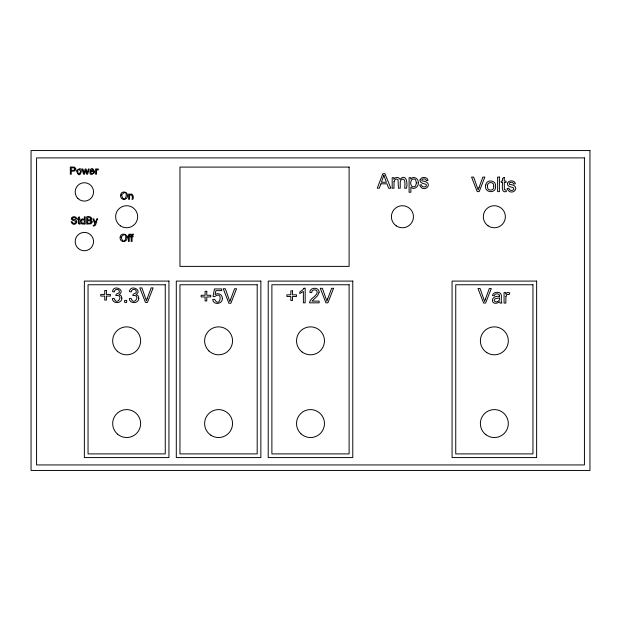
<?xml version="1.0" encoding="UTF-8"?>
<svg xmlns="http://www.w3.org/2000/svg" width="621" height="621" viewBox="0 0 621 621"><rect width="100%" height="100%" fill="white"/><g stroke="black" fill="none" stroke-linecap="round" stroke-linejoin="round"><path stroke-width="0.93" d="M94.516 171.59L90.588 171.823C90.371 173.593 93.111 174.338 93.569 172.537L94.485 172.646C86.583 180.043 90.433 161.631 94.516 171.59M499.525 295.914L499.509 296.38C489.131 295.06 490.947 307.542 499.664 301.767L500.021 303.064L501.884 303.064C500.014 299.997 503.305 294.478 499.431 292.615C496.885 291.816 492.958 292.359 492.492 295.542L494.238 295.782L495.123 294.214L496.986 293.772L499.012 294.377L499.525 295.914M394.04 181.487L393.97 188.217L392.185 188.217L392.185 177.684L393.784 177.684L393.784 179.166C395.057 176.993 398.977 176.744 399.947 179.29C406.413 172.894 407.857 183.645 406.452 188.217L404.682 188.217C404.845 185.772 406.15 176.48 400.964 179.733L400.227 182.1L400.227 188.217L398.441 188.217L398.007 179.593L396.578 178.995L395.181 179.391L394.04 181.487M121.576 195.033C125.426 207.81 129.812 185.407 121.576 195.033M121.111 237.152C124.968 249.929 129.347 227.527 121.111 237.152M96.527 170.93L96.496 174.229L95.603 174.229L95.603 168.966L96.402 168.966L96.402 169.758L97.241 168.889L98.46 169.129L98.157 169.96L96.969 169.944L96.527 170.93M499.509 298.437C500.285 301.511 494.774 303.498 494.091 300.238L495.038 298.81L499.509 297.785L499.509 298.437M505.921 296.465L505.851 303.064L504.066 303.064L504.066 292.538L505.673 292.538L505.673 294.129L507.349 292.39L509.787 292.871L509.173 294.533L506.814 294.494L505.921 296.465M76.701 170.915C80.156 182.954 84.945 162.12 76.701 170.915M485.801 184.988C483.208 192.72 496.528 194.458 495.566 186.207C496.427 180.098 486.352 178.84 485.801 184.988M222.357 298.352C223.001 304.228 213.104 305.516 212.716 299.469L214.587 299.314C220.013 309.475 223.669 289.658 214.711 296.628L213.034 296.411L214.439 288.944L221.674 288.944L221.674 290.651L215.867 290.651L215.083 294.556C217.979 292.212 222.644 294.665 222.357 298.352M75.871 169.059L74.924 170.915L71.283 171.272L71.283 174.229L70.32 174.229L70.32 166.964L74.66 167.158L75.871 169.059M80.699 220.703C79.83 222.846 82.772 225.547 84.371 223.42L84.371 224.08L85.201 224.08L85.201 216.814L84.316 216.814L84.316 219.423L82.244 218.786L80.699 220.703M121.871 298.134C122.089 303.739 112.595 304.267 112.354 298.585L114.14 298.352C116.694 306.859 124.712 294.214 115.879 295.542C115.289 292.864 120.738 294.214 119.162 290.667C118.075 288.276 114.28 289.347 114.318 291.917L112.533 291.598C113.232 283.968 126.032 290.046 119.154 294.548L121.157 295.782L121.871 298.134M138.809 298.134C139.026 303.739 129.533 304.267 129.292 298.585L131.078 298.352C133.624 306.859 141.642 294.214 132.816 295.542C132.226 292.864 137.676 294.214 136.1 290.667C135.013 288.276 131.217 289.347 131.256 291.917L129.471 291.598C130.162 283.968 142.97 290.046 136.092 294.548L138.095 295.782L138.809 298.134M418.243 182.877C418.919 186.758 413.71 190.484 410.885 187.131L410.885 192.254L409.099 192.254L409.099 177.684L410.729 177.684L410.729 179.058C413.307 175.332 418.996 178.786 418.243 182.877M319.109 292.274L317.564 295.767L311.998 301.115L319.124 301.115L319.124 302.831L309.522 302.831C309.949 297.995 316.469 296.861 317.277 292.235C317.246 288.711 311.315 289.114 311.688 292.631L309.856 292.444C309.724 286.995 319.178 286.817 319.109 292.274M127.491 195.693C128.019 199.884 121.312 200.831 120.645 196.71A4.952 4.952 0 0 1 120.777 194.163C121.91 190.453 127.996 191.804 127.491 195.693M127.026 237.82C127.553 242.011 120.847 242.951 120.179 238.837A4.952 4.952 0 0 1 120.319 236.29C121.444 232.572 127.53 233.931 127.026 237.82M129.292 235.289L129.253 236.174L130.278 236.174L130.278 236.873L129.253 236.873L129.253 241.445L128.361 241.445L128.361 236.873L127.577 236.873L127.577 236.174L128.361 236.174L128.912 234.264L130.658 234.14L130.519 234.917L129.292 235.289M132.118 235.289L132.071 236.174L133.096 236.174L133.096 236.873L132.071 236.873L132.071 241.445L131.186 241.445L131.186 236.873L130.394 236.873L130.394 236.174L131.186 236.174L131.73 234.264L133.476 234.14L133.344 234.917L132.118 235.289M81.654 220.548L81.98 222.97L82.989 223.467L83.982 222.993L84.386 221.534L83.975 219.943L82.399 219.562L81.654 220.548M91.171 221.976L90.107 223.195L87.639 223.226L87.639 220.727L90.387 220.851L91.171 221.976M92.172 221.976L91.062 223.808L86.676 224.08L86.676 216.814C88.85 215.495 93.918 217.948 90.798 220.214L91.815 220.874L92.172 221.976M416.419 182.861L415.573 185.982L414.642 186.735L412.453 186.742C409.961 185.167 410.108 180.695 412.538 179.112L414.681 179.096L415.589 179.849L416.419 182.861M420.06 179.803C419.361 183.265 423.817 183.482 426.068 184.359L426.448 185.943C425.214 187.752 421.62 187.169 421.449 184.794L419.68 185.074C423.879 194.583 435.523 182.24 421.923 180.897L421.838 179.764C422.948 178.367 426.014 178.623 426.285 180.641L428.032 180.4C427.628 176.643 421.131 176.387 420.06 179.803M507.473 183.211C506.775 186.673 511.23 186.89 513.482 187.767L513.862 189.351C512.628 191.159 509.034 190.577 508.863 188.202L507.093 188.481C511.293 197.99 522.936 185.648 509.336 184.305L509.251 183.172C510.361 181.774 513.427 182.031 513.699 184.049L515.446 183.808C515.042 180.051 508.545 179.795 507.473 183.211M129.61 195.592L129.51 199.318L128.617 199.318L128.617 194.055L129.416 194.055L129.416 194.8C132.149 191.881 134.322 196.927 132.894 199.318L132.001 199.318C133.135 197.672 131.675 192.743 129.61 195.592M80.668 171.567C76.895 179.422 76.709 163.866 80.668 171.567M493.726 186.3C494.696 191.369 486.631 191.439 487.532 186.362C486.616 181.363 494.572 181.301 493.726 186.3M90.868 218.786L90.13 219.787L87.639 219.873L87.639 217.676L90.2 217.777L90.868 218.786M71.508 218.165C70.763 221.239 75.444 219.974 76.01 222.108C75.677 224.041 72.09 223.63 72.059 221.666L71.151 221.751C73.806 228.675 81.413 219.593 72.641 219.275L72.455 218.212L74.023 217.536L75.296 217.893L75.793 218.934L76.717 218.864C76.647 216.287 72.347 215.891 71.508 218.165M74.877 169.091L73.961 170.333L71.283 170.418L71.283 167.817L74.039 167.88L74.877 169.091M90.775 170.472L90.635 171.093L93.577 171.093L92.459 169.611L90.775 170.472M84.332 172.048L84.06 173.135L82.911 168.966L81.988 168.966L83.602 174.229L84.534 174.229L85.597 170.177L86.637 174.229L87.569 174.229L89.214 168.966L88.345 168.966L87.142 173.026L86.086 168.966L85.17 168.966L84.332 172.048M383.848 175.207L381.465 182.248L386.394 182.248L383.848 175.207M95.681 221.891L95.316 223.086L93.833 218.817L92.871 218.817L94.873 224.096L94.229 225.252L93.243 225.276L93.336 226.114C96.775 226.51 96.007 220.509 97.699 218.817L96.806 218.817L95.681 221.891M147.231 298.445L146.447 300.828L141.906 287.888L139.826 287.888L145.454 302.427L147.425 302.427L153.123 287.888L151.159 287.888L147.231 298.445M230.663 299.306L229.879 301.682L225.338 288.742L223.257 288.742L228.885 303.281L230.865 303.281L236.554 288.742L234.591 288.742L230.663 299.306M327.694 298.856L326.91 301.239L322.369 288.299L320.289 288.299L325.924 302.831L327.896 302.831L333.586 288.299L331.622 288.299L327.694 298.856M478.977 187.651L478.193 190.026L473.652 177.086L471.564 177.086L477.2 191.625L479.171 191.625L484.861 177.086L482.897 177.086L478.977 187.651M485.405 299.089L484.621 301.472L480.08 288.532L477.991 288.532L483.627 303.064L485.599 303.064L491.289 288.532L489.325 288.532L485.405 299.089M380.914 183.816L379.315 188.217L377.273 188.217L382.854 173.678L384.927 173.678L390.873 188.217L388.684 188.217L386.992 183.816L380.914 183.816M304.026 288.237L302.435 290.178L299.819 291.886L299.819 293.609L303.39 291.459L303.39 302.831L305.175 302.831L305.175 288.237L304.026 288.237M79.185 216.977L78.3 217.513L78.3 218.817L77.648 218.817L77.648 219.516L78.3 219.516L78.409 223.599L79.542 224.15L80.218 224.072L80.086 223.288L79.232 223.079L79.185 219.516L80.086 219.516L80.086 218.817L79.185 218.817L79.185 216.977M504.268 177.412L502.498 178.483L502.498 181.091L501.186 181.091L501.186 182.481L502.498 182.481C502.637 185.337 500.751 193.24 506.325 191.602L506.068 190.026L504.368 189.622L504.268 182.481L506.068 182.481L506.068 181.091L504.268 181.091L504.268 177.412M589.95 150.554L31.05 150.554L31.05 470.446L589.95 470.446L589.95 150.554M584.431 157.905L36.569 157.905L36.569 464.935L584.431 464.935L584.431 157.905M349.111 167.096L179.966 167.096L179.966 266.378L349.111 266.378L349.111 167.096M499.4 177.086L497.615 177.086L497.615 191.625L499.4 191.625L499.4 177.086M168.935 281.088L84.363 281.088L84.363 457.576L168.935 457.576L168.935 281.088M260.859 281.088L176.294 281.088L176.294 457.576L260.859 457.576L260.859 281.088M352.782 281.088L268.218 281.088L268.218 457.576L352.782 457.576L352.782 281.088M536.637 281.088L452.065 281.088L452.065 457.576L536.637 457.576L536.637 281.088M165.256 284.76L88.042 284.76L88.042 453.904L165.256 453.904L165.256 284.76M257.187 284.76L179.966 284.76L179.966 453.904L257.187 453.904L257.187 284.76M349.111 284.76L271.889 284.76L271.889 453.904L349.111 453.904L349.111 284.76M532.958 284.76L455.744 284.76L455.744 453.904L532.958 453.904L532.958 284.76M106.416 290.465L104.732 290.465L104.732 294.424L100.773 294.424L100.773 296.085L104.732 296.085L104.732 300.075L106.416 300.075L106.416 296.085L110.375 296.085L110.375 294.424L106.416 294.424L106.416 290.465M292.522 290.876L290.838 290.876L290.838 294.828L286.879 294.828L286.879 296.496L290.838 296.496L290.838 300.486L292.522 300.486L292.522 296.496L296.481 296.496L296.481 294.828L292.522 294.828L292.522 290.876M206.785 291.319L205.101 291.319L205.101 295.278L201.142 295.278L201.142 296.947L205.101 296.947L205.101 300.929L206.785 300.929L206.785 296.947L210.744 296.947L210.744 295.278L206.785 295.278L206.785 291.319M126.676 300.393L124.642 300.393L124.642 302.427L126.676 302.427L126.676 300.393M485.917 434.708A13.973 13.973 0 0 0 508.211 425.3A13.973 13.973 0 0 0 488.913 410.691A13.973 13.973 0 0 0 485.917 434.708M120.482 225.881A11.031 11.031 0 0 0 137.652 217.505A11.031 11.031 0 0 0 121.817 206.824A11.031 11.031 0 0 0 120.482 225.881M77.866 198.417A9.191 9.191 0 0 0 93.243 194.295A9.191 9.191 0 0 0 81.988 183.04A9.191 9.191 0 0 0 77.866 198.417M78.37 248.524A9.191 9.191 0 0 0 93.398 243.261A9.191 9.191 0 0 0 81.328 232.883A9.191 9.191 0 0 0 78.37 248.524M488.106 225.834A11.031 11.031 0 0 0 505.347 217.598A11.031 11.031 0 0 0 489.596 206.785A11.031 11.031 0 0 0 488.106 225.834M396.206 225.85A11.031 11.031 0 0 0 413.423 217.56A11.031 11.031 0 0 0 397.642 206.801A11.031 11.031 0 0 0 396.206 225.85M486.794 352.588A13.973 13.973 0 0 0 508.304 341.503A13.973 13.973 0 0 0 487.951 328.416A13.973 13.973 0 0 0 486.794 352.588M302.039 351.952A13.973 13.973 0 0 0 324.364 342.606A13.973 13.973 0 0 0 305.105 327.95A13.973 13.973 0 0 0 302.039 351.952M300.913 433.73A13.973 13.973 0 0 0 324.092 426.79A13.973 13.973 0 0 0 306.495 410.178A13.973 13.973 0 0 0 300.913 433.73M117.307 351.23A13.973 13.973 0 0 0 140.323 343.731A13.973 13.973 0 0 0 122.321 327.546A13.973 13.973 0 0 0 117.307 351.23M117.602 434.211A13.973 13.973 0 0 0 140.393 426.084A13.973 13.973 0 0 0 121.957 410.403A13.973 13.973 0 0 0 117.602 434.211M210.837 435.197A13.973 13.973 0 0 0 232.518 424.453A13.973 13.973 0 0 0 212.374 411.048A13.973 13.973 0 0 0 210.837 435.197M208.904 350.919A13.973 13.973 0 0 0 232.145 344.166A13.973 13.973 0 0 0 214.68 327.414A13.973 13.973 0 0 0 208.904 350.919"/></g></svg>
